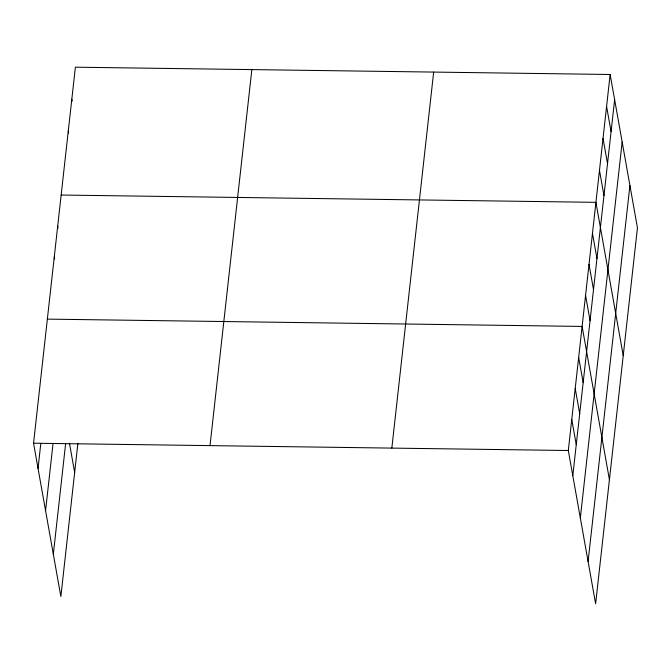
<?xml version="1.0" encoding="UTF-8"?>
<svg xmlns="http://www.w3.org/2000/svg" width="671" height="671" viewBox="0 0 671 671"><rect width="100%" height="100%" fill="white"/><g stroke="black" fill="none" stroke-linecap="round" stroke-linejoin="round"><path stroke-width="1.01" d="M77.886 443.472L60.86 596.511L33.55 443.212L75.378 67.192L610.14 74.489L637.45 227.788L595.622 603.808L568.312 450.509L610.14 74.489M38.037 468.408L40.797 443.598M45.569 510.681L53.043 443.472M53.328 554.238L65.632 443.598M210.023 445.619L251.851 69.599M391.839 448.102L433.667 72.082M572.799 475.714L614.636 99.694M580.331 517.987L622.16 141.967M588.09 561.535L629.918 185.515M61.162 195.035L595.923 202.34L623.225 355.638M47.356 319.119L582.118 326.425L609.427 479.723M33.55 443.212L568.312 450.509M606.584 106.454L611.08 131.65M603.028 138.411L607.523 163.615M599.48 170.375L603.967 195.58M592.468 233.357L596.955 258.561M589.021 264.382L593.508 289.578M585.565 295.399L590.061 320.604M578.662 357.442L583.158 382.646M575.215 388.467L579.702 413.671M571.759 419.484L576.255 444.688M71.822 99.149L72.183 101.17M68.266 131.113L68.627 133.126M57.706 226.06L58.067 228.073M54.259 257.077L54.619 259.098M69.465 443.237L74.657 472.426"/></g></svg>
